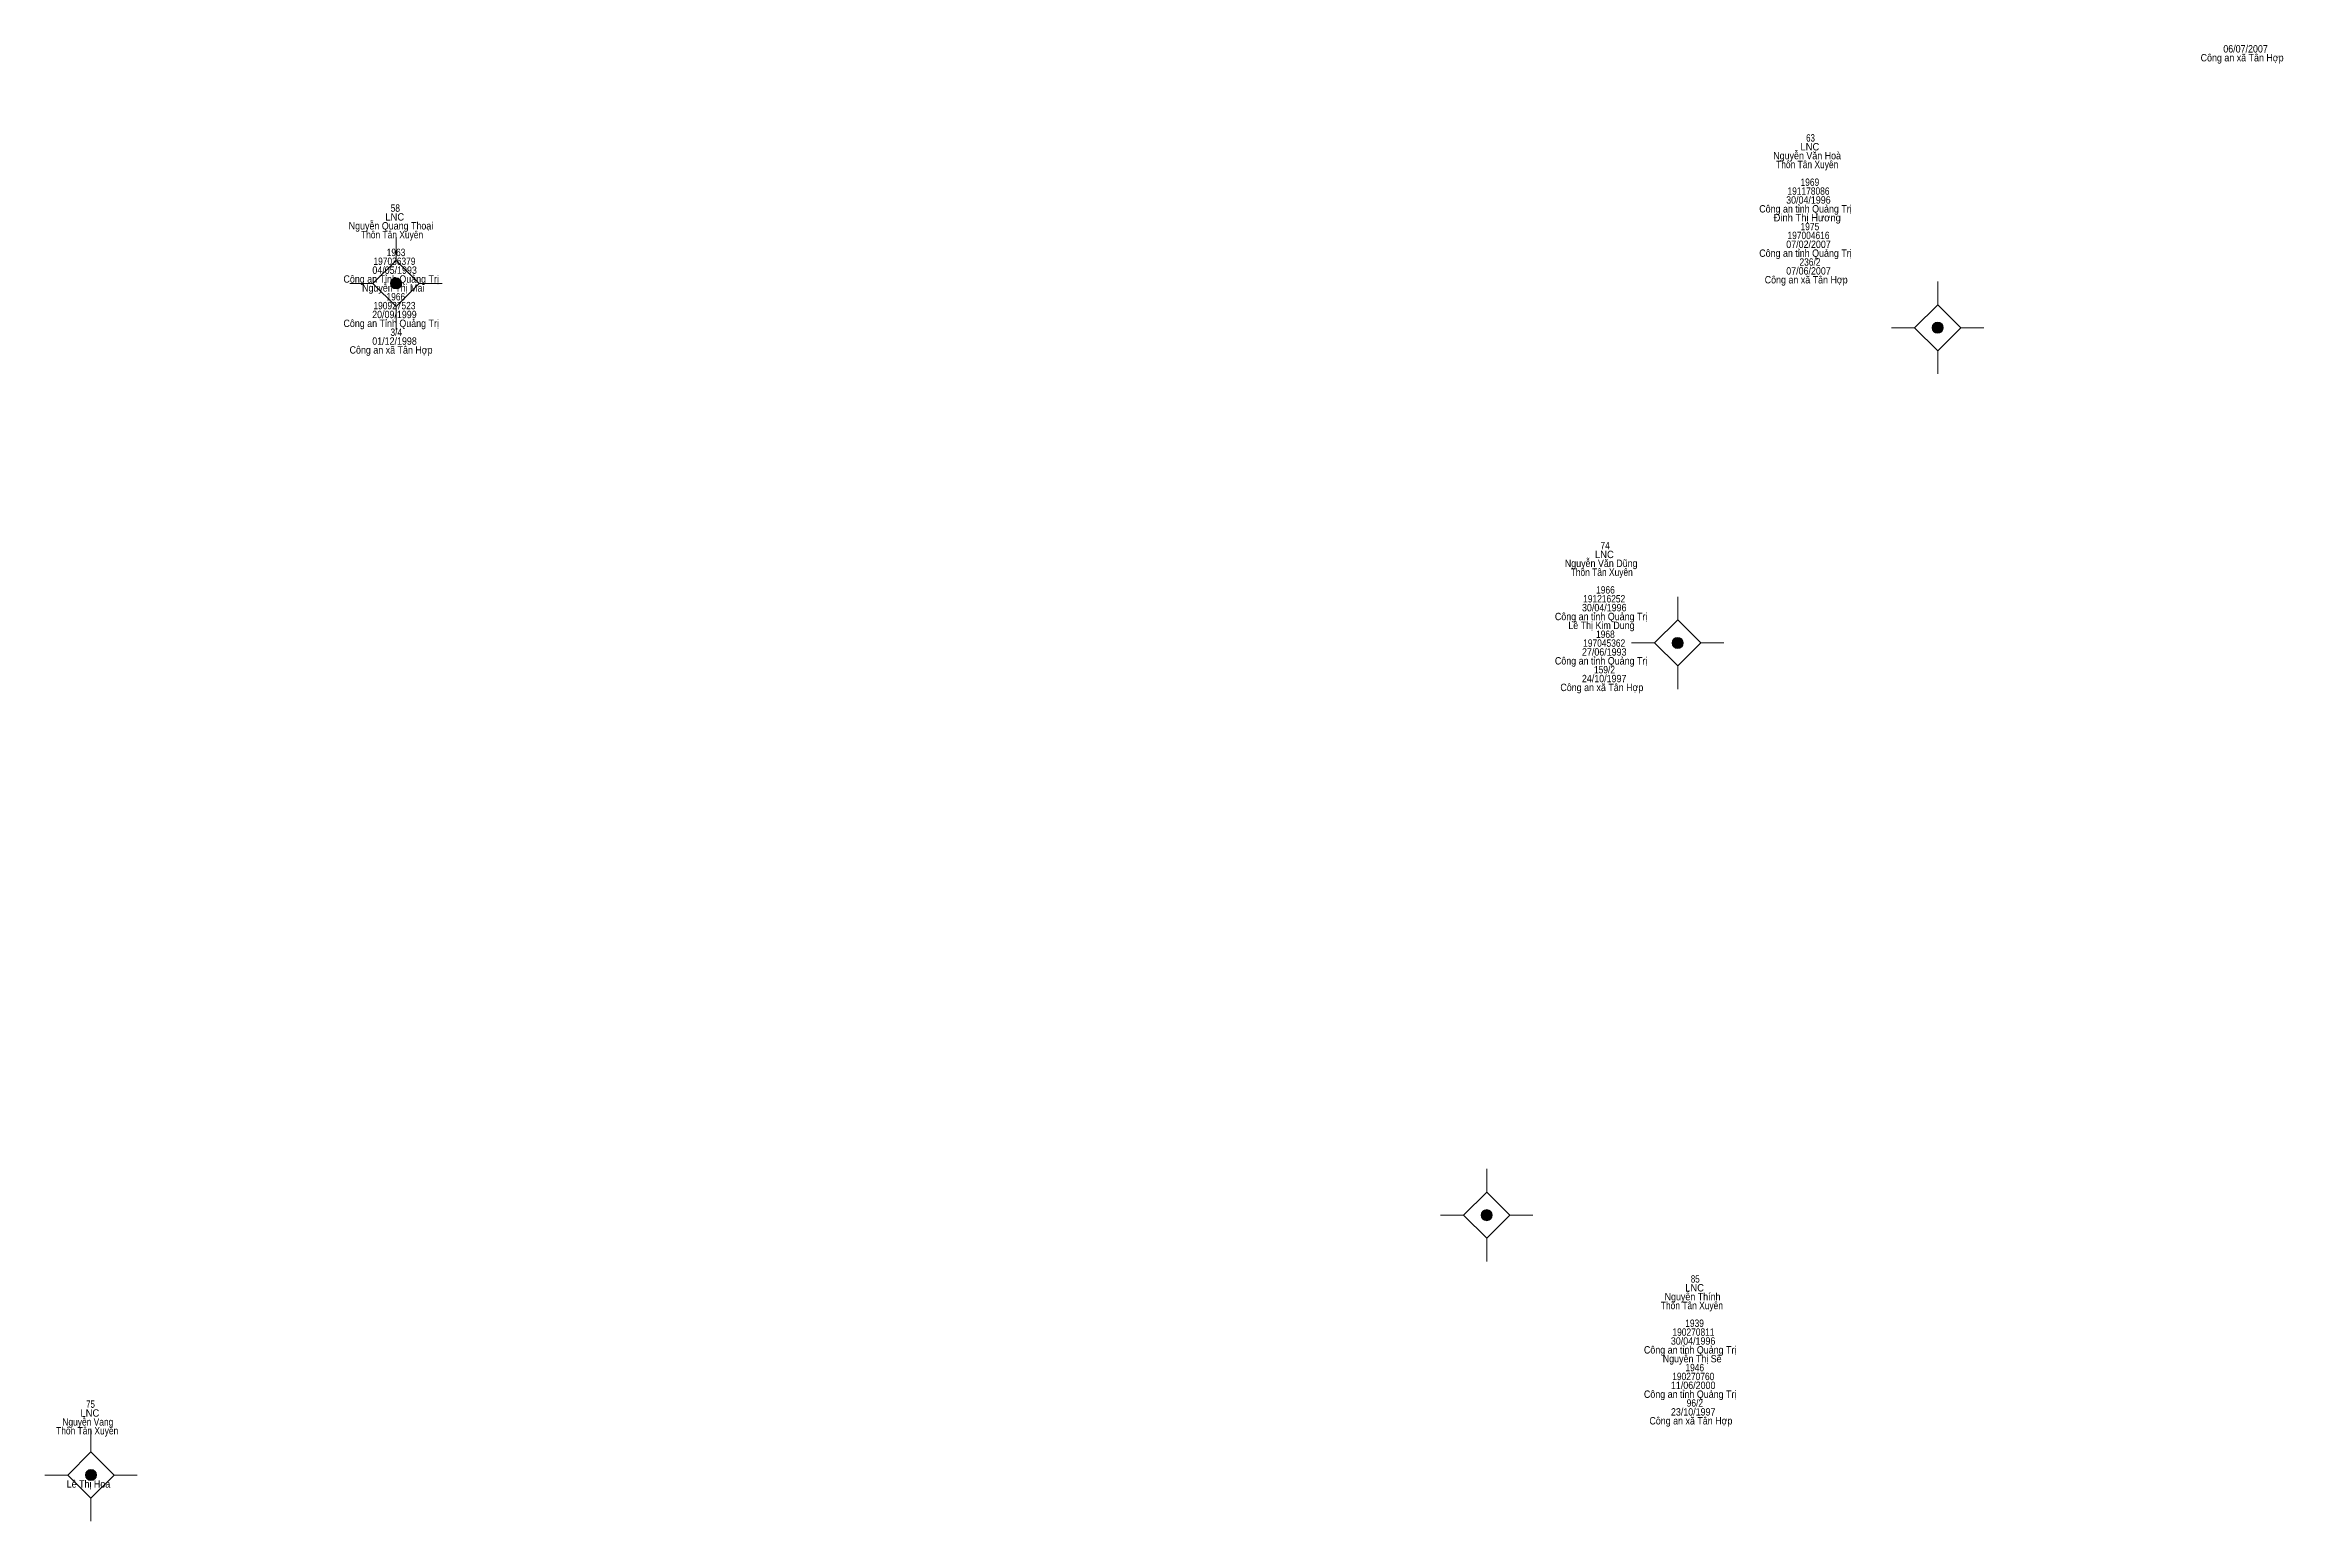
# Model space of a CAD drawing. Header units: metres. Extents: x 550999 to 552168, y 1840994 to 1841978.
# Drawn here: x 551457.9 to 551579, y 1841536 to 1841616 of the extents above; entities that cross this region are included whole.
import ezdxf
from ezdxf.enums import TextEntityAlignment as Align

# ---------------------------------------------------------------- set-up
doc = ezdxf.new("R2010")
doc.units = ezdxf.units.M
doc.header["$LTSCALE"] = 0.16
doc.layers.add('11', color=7, linetype='Continuous', lineweight=13)
doc.layers.add('15', color=7, linetype='Continuous')

msp = doc.modelspace()

# ---------------------------------------------------------------- hatches: boundary and pattern name
at = {"layer": '11'}
for points in [[(551477.1895, 1841603.04, 1), (551476.5895, 1841603.04, 1)], [(551560.6195, 1841600.64, 1), (551560.0195, 1841600.64, 1)], [(551546.5495, 1841583.58, 1), (551545.9495, 1841583.58, 1)], [(551536.2095, 1841552.6, 1), (551535.6095, 1841552.6, 1)], [(551460.6795, 1841538.53, 1), (551460.0795, 1841538.53, 1)]]:
    msp.add_hatch(color=256, dxfattribs=at).paths.add_polyline_path(points)

# ---------------------------------------------------------------- linework, layer by layer
for p, q in [((551476.89, 1841605.54), (551476.89, 1841604.29)), ((551475.64, 1841603.04), (551474.39, 1841603.04)), ((551479.39, 1841603.04), (551478.14, 1841603.04)), ((551560.32, 1841603.14), (551560.32, 1841601.89)), ((551476.89, 1841601.79), (551476.89, 1841600.54)), ((551559.07, 1841600.64), (551557.82, 1841600.64)), ((551562.82, 1841600.64), (551561.57, 1841600.64)), ((551560.32, 1841599.39), (551560.32, 1841598.14)), ((551546.25, 1841586.08), (551546.25, 1841584.83)), ((551545, 1841583.58), (551543.75, 1841583.58)), ((551548.75, 1841583.58), (551547.5, 1841583.58)), ((551546.25, 1841582.33), (551546.25, 1841581.08)), ((551535.91, 1841555.1), (551535.91, 1841553.85)), ((551534.66, 1841552.6), (551533.41, 1841552.6)), ((551538.41, 1841552.6), (551537.16, 1841552.6)), ((551535.91, 1841551.35), (551535.91, 1841550.1)), ((551460.38, 1841541.03), (551460.38, 1841539.78)), ((551459.13, 1841538.53), (551457.88, 1841538.53)), ((551462.88, 1841538.53), (551461.63, 1841538.53)), ((551460.38, 1841537.28), (551460.38, 1841536.03))]:
    msp.add_line(p, q, dxfattribs=at)
for points in [[(551476.89, 1841604.29), (551475.64, 1841603.04), (551476.89, 1841601.79), (551478.14, 1841603.04)], [(551560.32, 1841601.89), (551559.07, 1841600.64), (551560.32, 1841599.39), (551561.57, 1841600.64)], [(551546.25, 1841584.83), (551545, 1841583.58), (551546.25, 1841582.33), (551547.5, 1841583.58)], [(551535.91, 1841553.85), (551534.66, 1841552.6), (551535.91, 1841551.35), (551537.16, 1841552.6)], [(551460.38, 1841539.78), (551459.13, 1841538.53), (551460.38, 1841537.28), (551461.63, 1841538.53)]]:
    msp.add_lwpolyline(points, close=True, dxfattribs=at)
for centre in [(551476.8895, 1841603.04), (551560.3195, 1841600.64), (551546.2495, 1841583.58), (551535.9095, 1841552.6), (551460.3795, 1841538.53)]:
    msp.add_circle(centre, 0.3, dxfattribs=at)

# ---------------------------------------------------------------- texts
at = {"layer": '15'}
for s, width, p in [('Công an xã Tân Hợp', 0.9, (551576.79, 1841615.06)), (' 06/07/2007', 0.9, (551576.91, 1841615.54)), ('Nguyễn Văn Hoà', 0.9, (551553.25, 1841609.76)), ('LNC', 0.95, (551553.4, 1841610.24)), ('63', 0.8, (551553.435, 1841610.72)), ('Thôn Tân Xuyên', 0.85, (551553.255, 1841609.28)), ('30/04/1996', 0.9, (551553.32, 1841607.36)), ('191178086', 0.85, (551553.325, 1841607.84)), ('1969', 0.85, (551553.4, 1841608.32)), ('Nguyễn Quang Thoại', 0.9, (551476.615, 1841605.96)), ('LNC', 0.95, (551476.82, 1841606.44)), ('58', 0.85, (551476.85, 1841606.92)), ('Công an tỉnh Quảng Trị', 0.9, (551553.16, 1841606.88)), ('Đinh Thị Hương', 0.95, (551553.255, 1841606.4)), ('Thôn Tân Xuyên', 0.85, (551476.675, 1841605.48)), ('07/02/2007', 0.9, (551553.325, 1841604.96)), ('197004616', 0.85, (551553.325, 1841605.44)), ('1975', 0.85, (551553.4, 1841605.92)), (' 04/05/1993', 0.9, (551476.745, 1841603.56)), (' 197036379', 0.85, (551476.74, 1841604.04)), (' 1963', 0.85, (551476.825, 1841604.52)), ('Công an tỉnh Quảng Trị', 0.9, (551553.16, 1841604.48)), ('236/2', 0.85, (551553.405, 1841604)), (' Công an Tỉnh Quảng Trị', 0.9, (551476.56, 1841603.08)), (' Nguyễn Thị Mai', 0.9, (551476.67, 1841602.6)), ('Công an xã Tân Hợp', 0.9, (551553.2, 1841603.04)), ('07/06/2007', 0.9, (551553.325, 1841603.52)), (' 20/09/1999', 0.9, (551476.735, 1841601.16)), (' 190927523', 0.85, (551476.74, 1841601.64)), (' 1966', 0.85, (551476.815, 1841602.12)), (' Công an Tỉnh Quảng Trị', 0.9, (551476.56, 1841600.68)), (' 3/4', 0.85, (551476.84, 1841600.2)), ('Công an xã Tân Hợp', 0.9, (551476.62, 1841599.24)), (' 01/12/1998', 0.9, (551476.74, 1841599.72)), ('LNC', 0.95, (551542.28, 1841588.17)), ('74', 0.85, (551542.32, 1841588.65)), ('Nguyễn Văn Dũng', 0.9, (551542.105, 1841587.69)), ('Thôn Tân Xuyên', 0.85, (551542.135, 1841587.21)), (' 191216252', 0.85, (551542.205, 1841585.77)), (' 1966', 0.85, (551542.275, 1841586.25)), (' Công an tỉnh Quảng Trị', 0.9, (551542.035, 1841584.81)), ('Lê Thị Kim Dung', 0.9, (551542.12, 1841584.33)), (' 30/04/1996', 0.9, (551542.205, 1841585.29)), (' 197045362', 0.85, (551542.205, 1841583.37)), (' 1968', 0.85, (551542.27, 1841583.85)), (' Công an tỉnh Quảng Trị', 0.9, (551542.035, 1841582.41)), (' 27/06/1993', 0.9, (551542.205, 1841582.89)), ('159/2', 0.85, (551542.285, 1841581.93)), (' Công an xã Tân Hợp', 0.9, (551542.075, 1841580.97)), (' 24/10/1997', 0.9, (551542.2, 1841581.45)), ('Nguyễn Thính', 0.9, (551547.05, 1841547.99)), ('LNC', 0.95, (551547.16, 1841548.47)), ('85', 0.8, (551547.195, 1841548.95)), ('Thôn Tân Xuyên', 0.85, (551547.015, 1841547.51)), ('30/04/1996', 0.9, (551547.08, 1841545.59)), ('190270811', 0.85, (551547.1, 1841546.07)), ('1939', 0.85, (551547.16, 1841546.55)), ('Công an tỉnh Quảng Trị', 0.9, (551546.92, 1841545.11)), ('Nguyễn Thị Sẽ', 0.9, (551547.03, 1841544.63)), ('11/06/2000', 0.9, (551547.085, 1841543.19)), ('190270760', 0.85, (551547.09, 1841543.67)), ('1946', 0.85, (551547.17, 1841544.15)), ('75', 0.8, (551460.355, 1841542.17)), ('Công an tỉnh Quảng Trị', 0.9, (551546.92, 1841542.71)), ('23/10/1997', 0.9, (551547.085, 1841541.75)), ('96/2', 0.85, (551547.175, 1841542.23)), ('Thôn Tân Xuyên', 0.85, (551460.175, 1841540.73)), ('Nguyễn Vang', 0.85, (551460.21, 1841541.21)), ('LNC', 0.95, (551460.32, 1841541.69)), ('Công an xã Tân Hợp', 0.9, (551546.96, 1841541.27)), ('Lê Thị Hoa', 0.9, (551460.245, 1841537.85))]:
    msp.add_text(s, height=0.4, dxfattribs=dict(at, width=width)).set_placement(p, align=Align.CENTER)

doc.saveas('drawing.dxf')
